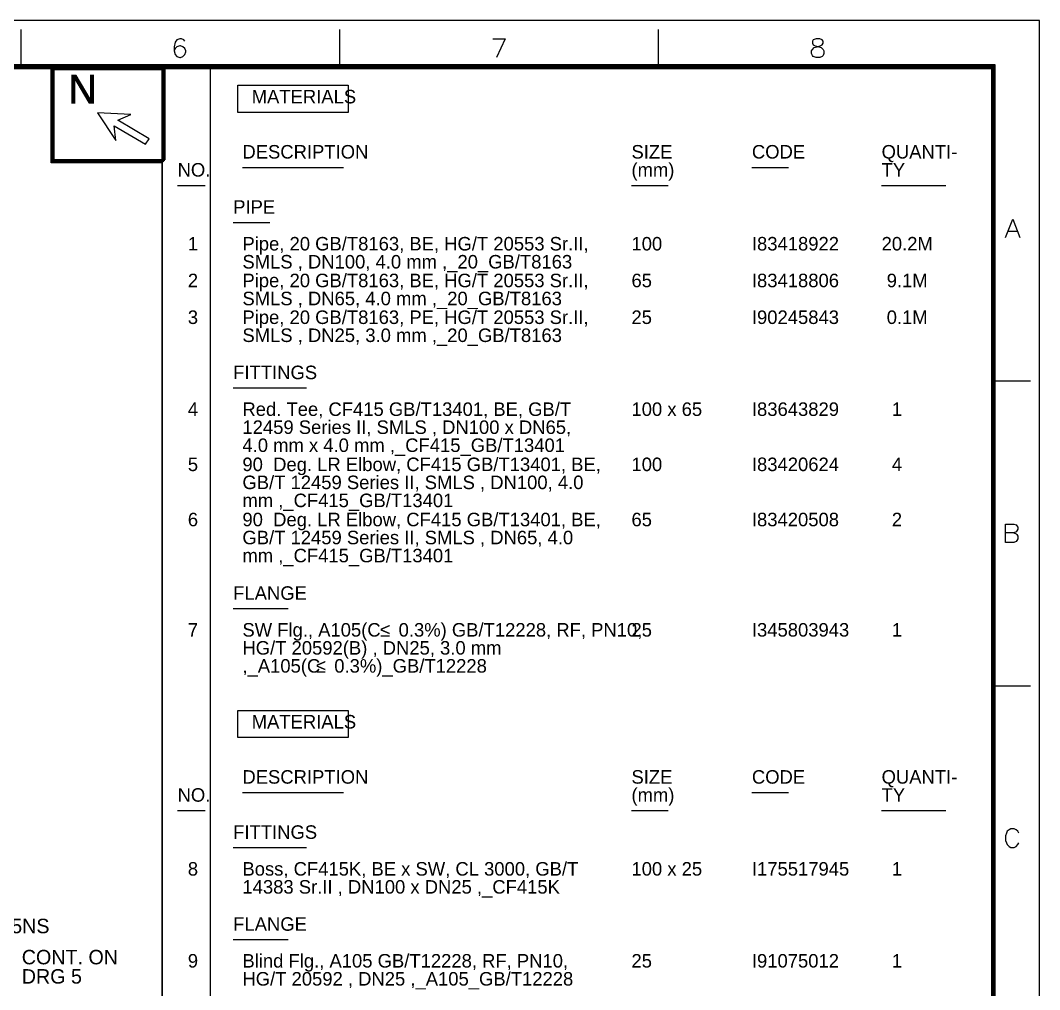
# Model space of a CAD drawing. Extents: x 0 to 594, y 0 to 420.
# Drawn here: x 373.3 to 594, y 210.2 to 420 of the extents above; entities that cross this region are included whole.
import ezdxf

# ---------------------------------------------------------------- set-up
doc = ezdxf.new("R2010")
doc.units = 0
doc.styles.add('HTX1', font='O8116901', dxfattribs={"width": 1.02})
doc.styles.add('HTX2', font='FLB16901', dxfattribs={"width": 1.02, "bigfont": 'EXX11901'})

msp = doc.modelspace()

# ---------------------------------------------------------------- linework, layer by layer
at = {"layer": 'GT_1', "flags": 128}
for points in [[(0, 0), (594, 0), (594, 420), (0, 420), (0, 0)], [(373.5, 410), (373.5, 418)], [(442.5, 410), (442.5, 418)], [(511.5, 410), (511.5, 418)], [(408.9, 415.5), (408.7, 415.8), (408.2, 416), (407.8, 416), (407.2, 415.8), (406.8, 415.3), (406.6, 414.3), (406.6, 413.4), (406.8, 412.6), (407.2, 412.2), (407.8, 412), (408, 412), (408.5, 412.2), (408.9, 412.6), (409.1, 413.2), (409.1, 413.4), (408.9, 413.9), (408.5, 414.3), (408, 414.5), (407.8, 414.5), (407.2, 414.3), (406.8, 413.9), (406.6, 413.4)], [(475.6, 416), (478.3, 416), (476.4, 412)], [(545.6, 416), (545, 415.8), (544.8, 415.5), (544.8, 415.1), (545, 414.7), (545.4, 414.5), (546.2, 414.3), (546.7, 414.1), (547.1, 413.7), (547.3, 413.4), (547.3, 412.8), (547.1, 412.4), (546.9, 412.2), (546.4, 412), (545.6, 412), (545, 412.2), (544.8, 412.4), (544.6, 412.8), (544.6, 413.4), (544.8, 413.7), (545.2, 414.1), (545.8, 414.3), (546.5, 414.5), (546.9, 414.7), (547.1, 415.1), (547.1, 415.5), (546.9, 415.8), (546.4, 416), (545.6, 416)], [(583.6, 409.6), (584.4, 410.4), (24.6, 410.4), (25.4, 409.6), (583.6, 409.6)], [(584.2, 410.2), (24.8, 410.2), (25, 410), (584, 410), (583.8, 409.8), (25.2, 409.8)], [(25, 10), (584, 10), (584, 85), (404, 85), (404, 410), (25, 410), (25, 10)], [(404, 409.2), (404, 389.2), (380, 389.2), (380, 409.4), (404.2, 409.4), (404.2, 389.4), (380.2, 389.4), (380.2, 409.6), (404.4, 409.6), (404.4, 389.6), (380.4, 389.6), (380.4, 409.8), (404.6, 409.8), (404.6, 389.8), (380.6, 389.8), (380.6, 410)], [(584, 85), (584, 410), (404, 410), (404, 85), (584, 85)], [(414.36, 410), (414.36, 85)], [(583.6, 10.4), (584.4, 9.6), (584.4, 410.4), (583.6, 409.6), (583.6, 10.4)], [(584.2, 9.8), (584.2, 410.2), (584, 410), (584, 10), (583.8, 10.2), (583.8, 409.8)], [(420.38, 405.97), (444.3, 405.97), (444.3, 400.06), (420.38, 400.06), (420.38, 405.97)], [(390, 400), (394, 394), (393.6, 397.2), (400.4, 393.2), (401.2, 394.4), (394.4, 398.4), (397.2, 399.6), (390, 400)], [(443.26, 388.12), (421.38, 388.12)], [(539.65, 388.12), (531.7, 388.12)], [(413.31, 384.22), (407.34, 384.22)], [(513.58, 384.22), (505.62, 384.22)], [(573.7, 384.22), (559.78, 384.22)], [(427.33, 376.19), (419.38, 376.19)], [(586.6, 373), (588.2, 377), (589.7, 373)], [(587.2, 374.4), (589.1, 374.4)], [(435.29, 340.37), (419.38, 340.37)], [(584, 342), (592, 342)], [(586.6, 307), (586.6, 311), (588.4, 311), (588.9, 310.8), (589.1, 310.6), (589.3, 310.3), (589.3, 309.9), (589.1, 309.5), (588.9, 309.3), (588.4, 309.1), (586.6, 309.1)], [(588.4, 309.1), (588.9, 308.9), (589.1, 308.7), (589.3, 308.4), (589.3, 307.8), (589.1, 307.4), (588.9, 307.2), (588.4, 307), (586.6, 307)], [(431.31, 292.61), (419.38, 292.61)], [(584, 276), (592, 276)], [(420.38, 270.66), (444.3, 270.66), (444.3, 264.76), (420.38, 264.76), (420.38, 270.66)], [(443.26, 252.82), (421.38, 252.82)], [(539.65, 252.82), (531.7, 252.82)], [(413.31, 248.92), (407.34, 248.92)], [(513.58, 248.92), (505.62, 248.92)], [(573.7, 248.92), (559.78, 248.92)], [(589.5, 244.1), (589.3, 244.5), (588.9, 244.8), (588.5, 245), (587.8, 245), (587.4, 244.8), (587, 244.5), (586.8, 244.1), (586.6, 243.5), (586.6, 242.5), (586.8, 242), (587, 241.6), (587.4, 241.2), (587.8, 241), (588.5, 241), (588.9, 241.2), (589.3, 241.6), (589.5, 242)], [(435.29, 240.88), (419.38, 240.88)], [(431.31, 220.98), (419.38, 220.98)]]:
    msp.add_lwpolyline(points, dxfattribs=at)

# ---------------------------------------------------------------- texts
at = {"layer": 'GT_1', "width": 1.02}
for s, height, style, p in [('N', 6.25, 'HTX1', (383.6, 402)), ('N', 6.25, 'HTX1', (383.8, 402)), ('MATERIALS', 2.925, 'HTX1', (423.39, 402.04)), ('DESCRIPTION', 2.925, 'HTX1', (421.38, 390.1)), ('SIZE', 2.925, 'HTX1', (505.62, 390.1)), ('CODE', 2.925, 'HTX1', (531.7, 390.1)), ('QUANTI-', 2.925, 'HTX1', (559.78, 390.1)), ('NO.', 2.925, 'HTX1', (407.34, 386.2)), ('(mm)', 2.925, 'HTX1', (505.62, 386.2)), ('TY', 2.925, 'HTX1', (559.78, 386.2)), ('PIPE', 2.925, 'HTX1', (419.38, 378.16)), ('  1', 2.925, 'HTX1', (407.34, 370.2)), ('Pipe, 20 GB/T8163, BE, HG/T 20553 Sr.II,', 2.925, 'HTX1', (421.38, 370.2)), ('100', 2.925, 'HTX1', (505.62, 370.2)), ('I83418922', 2.925, 'HTX1', (531.7, 370.2)), ('20.2M', 2.925, 'HTX1', (559.78, 370.2)), ('SMLS , DN100, 4.0 mm ,_20_GB/T8163', 2.925, 'HTX1', (421.38, 366.3)), ('  2', 2.925, 'HTX1', (407.34, 362.25)), ('Pipe, 20 GB/T8163, BE, HG/T 20553 Sr.II,', 2.925, 'HTX1', (421.38, 362.25)), ('65', 2.925, 'HTX1', (505.62, 362.25)), ('I83418806', 2.925, 'HTX1', (531.7, 362.25)), (' 9.1M', 2.925, 'HTX1', (559.78, 362.25)), ('SMLS , DN65, 4.0 mm ,_20_GB/T8163', 2.925, 'HTX1', (421.38, 358.35)), ('  3', 2.925, 'HTX1', (407.34, 354.29)), ('Pipe, 20 GB/T8163, PE, HG/T 20553 Sr.II,', 2.925, 'HTX1', (421.38, 354.29)), ('25', 2.925, 'HTX1', (505.62, 354.29)), ('I90245843', 2.925, 'HTX1', (531.7, 354.29)), (' 0.1M', 2.925, 'HTX1', (559.78, 354.29)), ('SMLS , DN25, 3.0 mm ,_20_GB/T8163', 2.925, 'HTX1', (421.38, 350.39)), ('FITTINGS', 2.925, 'HTX1', (419.38, 342.35)), ('  4', 2.925, 'HTX1', (407.34, 334.39)), ('Red. Tee, CF415 GB/T13401, BE, GB/T', 2.925, 'HTX1', (421.38, 334.39)), ('100 x 65', 2.925, 'HTX1', (505.62, 334.39)), ('I83643829', 2.925, 'HTX1', (531.7, 334.39)), ('  1', 2.925, 'HTX1', (559.78, 334.39)), ('12459 Series II, SMLS , DN100 x DN65,', 2.925, 'HTX1', (421.38, 330.49)), ('4.0 mm x 4.0 mm ,_CF415_GB/T13401', 2.925, 'HTX1', (421.38, 326.59)), ('  5', 2.925, 'HTX1', (407.34, 322.45)), ('90  Deg. LR Elbow, CF415 GB/T13401, BE,', 2.925, 'HTX1', (421.38, 322.45)), ('100', 2.925, 'HTX1', (505.62, 322.45)), ('I83420624', 2.925, 'HTX1', (531.7, 322.45)), ('  4', 2.925, 'HTX1', (559.78, 322.45)), ('GB/T 12459 Series II, SMLS , DN100, 4.0', 2.925, 'HTX1', (421.38, 318.55)), ('mm ,_CF415_GB/T13401', 2.925, 'HTX1', (421.38, 314.65)), ('  6', 2.925, 'HTX1', (407.34, 310.51)), ('90  Deg. LR Elbow, CF415 GB/T13401, BE,', 2.925, 'HTX1', (421.38, 310.51)), ('65', 2.925, 'HTX1', (505.62, 310.51)), ('I83420508', 2.925, 'HTX1', (531.7, 310.51)), ('  2', 2.925, 'HTX1', (559.78, 310.51)), ('GB/T 12459 Series II, SMLS , DN65, 4.0', 2.925, 'HTX1', (421.38, 306.61)), ('mm ,_CF415_GB/T13401', 2.925, 'HTX1', (421.38, 302.71)), ('FLANGE', 2.925, 'HTX1', (419.38, 294.59)), ('  7', 2.925, 'HTX1', (407.34, 286.63)), ('SW Flg., A105(C', 2.925, 'HTX1', (421.38, 286.63)), ('≤', 2.92, 'HTX2', (451.22, 286.63)), ('0.3%%037) GB/T12228, RF, PN10,', 2.925, 'HTX1', (455.2, 286.63)), ('25', 2.925, 'HTX1', (505.62, 286.63)), ('I345803943', 2.925, 'HTX1', (531.7, 286.63)), ('  1', 2.925, 'HTX1', (559.78, 286.63)), ('HG/T 20592(B) , DN25, 3.0 mm', 2.925, 'HTX1', (421.38, 282.73)), (',_A105(C', 2.925, 'HTX1', (421.38, 278.83)), ('≤', 2.92, 'HTX2', (437.3, 278.83)), ('0.3%%037)_GB/T12228', 2.925, 'HTX1', (441.27, 278.83)), ('MATERIALS', 2.925, 'HTX1', (423.39, 266.74)), ('DESCRIPTION', 2.925, 'HTX1', (421.38, 254.8)), ('SIZE', 2.925, 'HTX1', (505.62, 254.8)), ('CODE', 2.925, 'HTX1', (531.7, 254.8)), ('QUANTI-', 2.925, 'HTX1', (559.78, 254.8)), ('NO.', 2.925, 'HTX1', (407.34, 250.9)), ('(mm)', 2.925, 'HTX1', (505.62, 250.9)), ('TY', 2.925, 'HTX1', (559.78, 250.9)), ('FITTINGS', 2.925, 'HTX1', (419.38, 242.86)), ('  8', 2.925, 'HTX1', (407.34, 234.9)), ('Boss, CF415K, BE x SW, CL 3000, GB/T', 2.925, 'HTX1', (421.38, 234.9)), ('100 x 25', 2.925, 'HTX1', (505.62, 234.9)), ('I175517945', 2.925, 'HTX1', (531.7, 234.9)), ('  1', 2.925, 'HTX1', (559.78, 234.9)), ('14383 Sr.II , DN100 x DN25 ,_CF415K', 2.925, 'HTX1', (421.38, 231)), ('100x65NS', 3.125, 'HTX1', (359.7, 222.43)), ('FLANGE', 2.925, 'HTX1', (419.38, 222.96)), ('CONT. ON', 3.125, 'HTX1', (373.6, 215.7)), ('  9', 2.925, 'HTX1', (407.34, 215)), ('Blind Flg., A105 GB/T12228, RF, PN10,', 2.925, 'HTX1', (421.38, 215)), ('25', 2.925, 'HTX1', (505.62, 215)), ('I91075012', 2.925, 'HTX1', (531.7, 215)), ('  1', 2.925, 'HTX1', (559.78, 215)), ('DRG 5', 3.125, 'HTX1', (373.6, 211.53)), ('HG/T 20592 , DN25 ,_A105_GB/T12228', 2.925, 'HTX1', (421.38, 211.1))]:
    msp.add_text(s, height=height, dxfattribs=dict(at, style=style)).set_placement(p)

doc.saveas('drawing.dxf')
